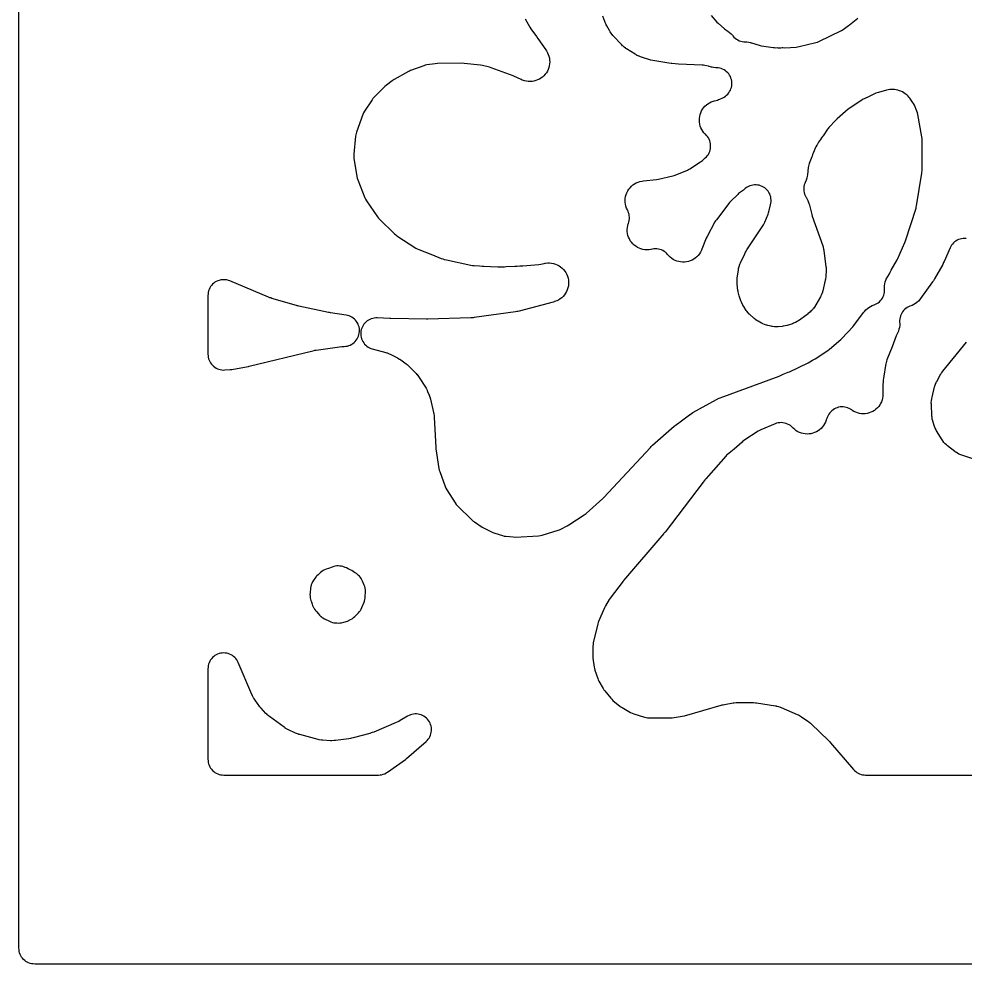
# Model space of a CAD drawing. Header units: millimetres. Extents: x 0 to 300, y 0 to 300.
# Drawn here: x -0.1 to 150, y -0.1 to 149.8 of the extents above; entities that cross this region are included whole.
import ezdxf

# ---------------------------------------------------------------- set-up
doc = ezdxf.new("R2010")
doc.units = ezdxf.units.MM
doc.layers.add('CUT', color=7, linetype='CONTINUOUS')

msp = doc.modelspace()

# ---------------------------------------------------------------- linework, layer by layer
at = {"layer": 'CUT'}
for points in [[(297.5886, -0.15), (2.4114, -0.15), (2.1053, -0.135), (1.8629, -0.099), (1.6252, -0.0395), (1.3944, 0.0431), (1.1729, 0.1479), (0.9627, 0.2738), (0.7659, 0.4198), (0.5844, 0.5844), (0.4198, 0.7659), (0.2738, 0.9627), (0.1479, 1.1729), (0.0431, 1.3944), (-0.0395, 1.6252), (-0.099, 1.8629), (-0.135, 2.1053), (-0.15, 2.4114), (-0.15, 297.2861)], [(80.1995, 149.8892), (80.9447, 148.5179), (81.1037, 148.2632), (81.9708, 147.0433), (82.0252, 146.9597), (82.1918, 146.7325), (83.4545, 144.9561), (83.5559, 144.8058), (83.5734, 144.7785), (83.7394, 144.4895), (83.8646, 144.2124), (83.9625, 143.9246), (84.0321, 143.6286), (84.0729, 143.3273), (84.0843, 143.0234), (84.0664, 142.7199), (84.0192, 142.4195), (83.9432, 142.1251), (83.8392, 141.8394), (83.708, 141.5651), (83.551, 141.3047), (83.3696, 141.0607), (83.1654, 140.8354), (82.9404, 140.6308), (82.6968, 140.449), (82.4367, 140.2915), (82.1626, 140.1598), (81.8771, 140.0552), (81.5828, 139.9787), (81.2826, 139.931), (80.9791, 139.9125), (80.6752, 139.9234), (80.3738, 139.9636), (80.0777, 140.0326), (79.762, 140.1394), (79.7318, 140.1512), (79.5647, 140.2216), (78.4129, 140.7396), (78.3846, 140.7522), (78.3794, 140.7544), (78.2584, 140.8034), (74.8, 142.0975), (74.5327, 142.1808), (73.4272, 142.4583), (73.0784, 142.52), (70.5131, 142.7883), (70.2361, 142.8018), (66.2629, 142.7747), (65.8998, 142.7457), (64.5753, 142.5419), (64.333, 142.4922), (64.0968, 142.4189), (62.01, 141.6557), (61.8283, 141.581), (61.653, 141.4923), (59.3883, 140.2321), (59.1036, 140.0472), (58.1762, 139.3513), (57.9065, 139.1171), (56.2065, 137.4125), (56.0346, 137.2214), (55.8832, 137.0136), (54.6996, 135.2004), (54.5564, 134.9506), (54.4428, 134.686), (53.4222, 131.8707), (53.359, 131.6704), (53.3128, 131.4656), (53.284, 131.2575), (53.0068, 128.3706), (52.9956, 128.1661), (53.0012, 127.9614), (53.0235, 127.7578), (53.463, 124.8517), (53.5235, 124.566), (53.6169, 124.2893), (54.7573, 121.4661), (54.873, 121.2194), (55.0148, 120.9867), (56.7705, 118.4313), (56.9216, 118.2333), (57.0916, 118.0514), (59.4729, 115.7446), (59.6534, 115.5858), (59.8484, 115.445), (62.8532, 113.489), (63.0696, 113.3631), (63.2975, 113.2595), (65.4577, 112.405), (66.8711, 111.8307), (67.105, 111.7489), (67.3459, 111.6907), (67.6979, 111.6239), (71.556, 110.7518), (71.8142, 110.7075), (72.0756, 110.6905), (72.9345, 110.6797), (73.3386, 110.6233), (73.6176, 110.6002), (74.7079, 110.5714), (75.8456, 110.4946), (76.1361, 110.4919), (76.7112, 110.5201), (76.9152, 110.5245), (77.1796, 110.543), (78.5282, 110.609), (78.6875, 110.607), (78.9197, 110.6148), (79.3409, 110.6488), (79.5303, 110.658), (79.7639, 110.6805), (79.8008, 110.6858), (82.3385, 110.8901), (82.6514, 110.9354), (83.2028, 111.0511), (83.3866, 111.0849), (83.4196, 111.0902), (83.7611, 111.1269), (84.0745, 111.1293), (84.3866, 111.1004), (84.6942, 111.0407), (84.9943, 110.9506), (85.284, 110.8311), (85.5604, 110.6833), (85.8206, 110.5088), (86.0623, 110.3092), (86.2828, 110.0866), (86.4801, 109.8431), (86.6522, 109.5812), (86.7974, 109.3035), (86.9142, 109.0127), (87.0014, 108.7117), (87.0583, 108.4036), (87.0843, 108.0913), (87.079, 107.7779), (87.0425, 107.4667), (86.9753, 107.1606), (86.8779, 106.8628), (86.7514, 106.5761), (86.597, 106.3034), (86.4162, 106.0474), (86.2108, 105.8107), (85.9829, 105.5957), (85.7347, 105.4044), (85.4686, 105.2387), (85.1875, 105.1003), (84.8657, 104.9801), (84.8339, 104.97), (84.6544, 104.9178), (79.2477, 103.4917), (79.0323, 103.4416), (78.8852, 103.4119), (78.6672, 103.3747), (72.1182, 102.4521), (71.9123, 102.4289), (71.7721, 102.417), (71.5651, 102.4052), (64.7531, 102.2049), (64.6691, 102.2033), (64.6119, 102.2029), (64.5279, 102.2033), (58.8613, 102.2908), (58.7976, 102.2923), (58.7543, 102.2938), (58.6906, 102.2964), (56.7222, 102.3937), (56.4789, 102.3939), (56.2368, 102.3705), (55.998, 102.3236), (55.765, 102.2537), (55.5399, 102.1615), (55.3247, 102.0479), (55.1217, 101.9139), (54.9326, 101.7607), (54.7593, 101.59), (54.6035, 101.4032), (54.4665, 101.2021), (54.3497, 100.9887), (54.2542, 100.7649), (54.181, 100.5329), (54.1306, 100.2949), (54.1036, 100.0531), (54.1002, 99.8098), (54.1205, 99.5674), (54.1642, 99.3281), (54.231, 99.0941), (54.3203, 98.8678), (54.4311, 98.6512), (54.5624, 98.4464), (54.713, 98.2554), (54.8815, 98.0799), (55.0662, 97.9215), (55.2655, 97.7819), (55.4774, 97.6624), (55.6999, 97.564), (55.9309, 97.4876), (58.0709, 96.8944), (58.2372, 96.8442), (58.2667, 96.8345), (58.5914, 96.7111), (58.6199, 96.6988), (58.7776, 96.6259), (59.8, 96.1248), (59.9513, 96.0463), (59.9781, 96.0317), (60.2692, 95.8545), (60.2945, 95.8375), (60.4337, 95.7392), (61.3094, 95.0905), (61.4261, 95.0005), (61.4466, 94.984), (61.6689, 94.7905), (61.6881, 94.7724), (61.7934, 94.6693), (62.8713, 93.571), (63.0009, 93.432), (63.0234, 93.4066), (63.2608, 93.1099), (63.2806, 93.0824), (63.3877, 92.9253), (64.3585, 91.4215), (64.4517, 91.2694), (64.4677, 91.2418), (64.6317, 90.9253), (64.645, 90.8963), (64.7155, 90.7326), (64.9603, 90.1251), (65.0115, 89.9907), (65.0202, 89.9664), (65.1069, 89.6922), (65.1137, 89.6673), (65.1491, 89.5279), (65.6537, 87.3688), (65.688, 87.2058), (65.6935, 87.1765), (65.7402, 86.8468), (65.743, 86.8172), (65.7554, 86.6511), (66.0043, 81.8565), (66.0303, 81.6041), (66.5122, 78.4883), (66.5612, 78.2492), (66.6333, 78.0161), (67.505, 75.6186), (67.614, 75.3637), (67.7506, 75.1224), (69.0936, 73.0303), (69.259, 72.802), (69.449, 72.5938), (71.7741, 70.319), (71.9441, 70.1672), (72.1272, 70.0315), (73.3863, 69.1846), (73.6965, 69.0068), (75.0415, 68.3588), (75.3757, 68.2265), (76.5973, 67.8418), (76.8578, 67.7749), (77.124, 67.7364), (78.2919, 67.6312), (78.6581, 67.6252), (82.3079, 67.8328), (82.6037, 67.8674), (82.8932, 67.9369), (85.4421, 68.7119), (85.6418, 68.782), (85.8348, 68.8687), (86.865, 69.3849), (87.1228, 69.534), (89.5528, 71.139), (89.8437, 71.3635), (92.4886, 73.7345), (92.6504, 73.8933), (100.0597, 81.8582), (100.1891, 81.9907), (100.2793, 82.0785), (100.4152, 82.2044), (103.8188, 85.206), (104.0158, 85.3457), (104.7625, 85.9321), (106.2651, 87.022), (106.3001, 87.0445), (106.3471, 87.0747), (106.3768, 87.0937), (106.8006, 87.3659), (110.5573, 89.4579), (110.6848, 89.5257), (110.7078, 89.5374), (110.9702, 89.6581), (110.9941, 89.668), (111.1286, 89.7206), (120.4852, 93.1791), (120.6868, 93.2638), (121.1099, 93.4638), (121.9464, 93.7752), (122.149, 93.8609), (125.1087, 95.2702), (125.3669, 95.4124), (125.7704, 95.6667), (125.915, 95.7351), (126.2338, 95.9154), (128.226, 97.2441), (128.4629, 97.4233), (130.2692, 98.9667), (130.4665, 99.1548), (132.1817, 100.9789), (132.3646, 101.1971), (133.9062, 103.2648), (134.0191, 103.4087), (134.0399, 103.4339), (134.266, 103.6824), (134.4934, 103.8881), (134.7398, 104.0705), (135.0028, 104.2282), (135.2799, 104.3594), (135.562, 104.4608), (135.7915, 104.5564), (136.0104, 104.6743), (136.2165, 104.8134), (136.4077, 104.9723), (136.5823, 105.1494), (136.7383, 105.3429), (136.8744, 105.551), (136.9892, 105.7716), (137.0814, 106.0025), (137.1503, 106.2414), (137.1951, 106.486), (137.2154, 106.7338), (137.2109, 106.9824), (137.196, 107.2031), (137.2053, 107.5105), (137.2446, 107.8155), (137.3135, 108.1153), (137.4113, 108.4068), (137.4741, 108.5468), (137.9866, 109.4068), (138.1141, 109.6504), (138.258, 109.9664), (139.2042, 111.6213), (139.3134, 111.8354), (140.445, 114.3475), (140.5464, 114.6118), (142.2124, 119.8138), (142.2628, 119.9942), (142.2996, 120.1779), (143.1335, 125.3456), (143.1568, 125.5365), (143.1654, 125.7285), (143.1957, 130.6543), (143.1862, 130.8883), (143.1548, 131.1204), (142.5011, 134.687), (142.4403, 134.9424), (142.353, 135.1901), (141.9574, 136.1485), (141.8301, 136.4121), (141.6728, 136.659), (141.2345, 137.2655), (141.0994, 137.4362), (140.9499, 137.5946), (140.7873, 137.7393), (140.498, 137.975), (140.2812, 138.1331), (140.0488, 138.267), (139.8033, 138.3752), (139.5733, 138.4622), (139.3155, 138.544), (139.0503, 138.5976), (138.781, 138.6221), (138.2888, 138.6403), (138.0339, 138.6366), (137.7806, 138.6071), (137.5317, 138.5519), (136.2438, 138.1964), (136.0456, 138.1327), (135.8534, 138.0528), (134.6473, 137.491), (134.5558, 137.4525), (134.334, 137.3459), (134.3287, 137.3427), (134.0011, 137.1901), (133.8327, 137.1038), (133.6714, 137.005), (131.6949, 135.6895), (131.458, 135.5107), (129.6887, 134.0021), (129.4657, 133.7866), (128.4014, 132.6224), (128.2809, 132.4804), (128.1714, 132.3298), (127.4854, 131.3088), (127.398, 131.2048), (127.2204, 130.9657), (127.0725, 130.7071), (127.0713, 130.7047), (126.7634, 130.2855), (126.633, 130.0891), (126.5216, 129.8813), (126.5104, 129.8577), (126.4702, 129.7979), (126.3317, 129.5654), (126.219, 129.3193), (126.0543, 128.9007), (125.886, 128.5477), (125.7905, 128.3186), (125.7181, 128.0811), (125.6942, 127.9859), (125.264, 126.8928), (125.1932, 126.687), (125.1405, 126.4758), (125.1064, 126.2608), (124.9738, 125.0994), (124.9484, 124.917), (124.9431, 124.8846), (124.8719, 124.5538), (124.7777, 124.2598), (124.619, 123.8929), (124.6205, 123.8923), (124.56, 123.7522), (124.4849, 123.517), (124.4333, 123.2756), (124.4058, 123.0303), (124.4026, 122.7835), (124.4238, 122.5376), (124.4691, 122.295), (124.5381, 122.058), (124.6301, 121.8289), (124.7443, 121.6101), (124.7917, 121.5378), (124.8283, 121.4381), (124.929, 121.2274), (125.0319, 121.0355), (125.1625, 120.7211), (125.1754, 120.6851), (125.2245, 120.5385), (125.2292, 120.5236), (125.24, 120.4896), (125.3712, 120.0902), (125.679, 118.7948), (125.7518, 118.5464), (127.4006, 113.8392), (127.4593, 113.657), (127.469, 113.6242), (127.558, 113.2519), (127.5643, 113.2182), (127.5944, 113.0291), (127.9228, 110.5678), (127.9413, 110.4012), (127.9439, 110.3713), (127.9584, 110.0364), (127.9583, 110.0064), (127.9543, 109.8387), (127.9221, 109.1416), (127.9095, 108.9629), (127.9065, 108.931), (127.8559, 108.5764), (127.8498, 108.5449), (127.8119, 108.3698), (127.4035, 106.6823), (127.36, 106.5185), (127.3515, 106.4894), (127.2512, 106.1945), (127.1247, 105.9098), (127.1112, 105.8827), (127.0321, 105.7329), (126.3358, 104.4839), (126.2216, 104.2927), (126.2003, 104.2593), (125.9391, 103.899), (125.9139, 103.8683), (125.7677, 103.7004), (125.5442, 103.4586), (125.4019, 103.3128), (125.3758, 103.2875), (125.0686, 103.0202), (125.0399, 102.9979), (124.8758, 102.8772), (123.5454, 101.9526), (123.3991, 101.8559), (123.3726, 101.8393), (123.0919, 101.6809), (122.7977, 101.5494), (122.7685, 101.538), (122.6038, 101.4778), (121.9102, 101.2427), (121.7608, 101.1955), (121.7338, 101.1876), (121.4542, 101.1183), (121.1698, 101.0725), (121.142, 101.0692), (120.986, 101.054), (120.3244, 101.0036), (120.1418, 100.9942), (120.1092, 100.9933), (119.7733, 101.0005), (119.4397, 101.0404), (119.4074, 101.0458), (119.228, 101.0807), (118.6984, 101.1972), (118.5274, 101.239), (118.497, 101.2472), (118.1889, 101.3461), (117.8914, 101.4733), (117.8631, 101.4871), (117.7066, 101.5675), (117.1622, 101.8636), (117.0286, 101.9399), (117.0049, 101.954), (116.7684, 102.1091), (116.5454, 102.283), (116.5244, 102.3008), (116.4091, 102.4026), (115.8833, 102.887), (115.7716, 102.9942), (115.752, 103.0138), (115.5592, 103.2233), (115.3843, 103.448), (115.3682, 103.4706), (115.2809, 103.5985), (114.8686, 104.2296), (114.7506, 104.4227), (114.7306, 104.4577), (114.5307, 104.8634), (114.5151, 104.9005), (114.4338, 105.1117), (114.1599, 105.893), (114.0965, 106.0911), (114.0862, 106.1268), (113.9929, 106.532), (113.9866, 106.5685), (113.9569, 106.7745), (113.8436, 107.753), (113.829, 107.9069), (113.827, 107.9345), (113.8176, 108.2185), (113.8317, 108.5022), (113.8342, 108.5298), (113.8514, 108.6834), (114.0274, 110.0086), (114.0577, 110.1991), (114.064, 110.233), (114.1465, 110.5778), (114.264, 110.9123), (114.2771, 110.9442), (114.3549, 111.1207), (115.0435, 112.5806), (115.1634, 112.8135), (115.2503, 112.9685), (115.3862, 113.1925), (117.9873, 117.1583), (118.1061, 117.3593), (118.2056, 117.5705), (118.7451, 118.8695), (118.813, 119.0531), (118.8664, 119.2414), (119.1382, 120.367), (119.139, 120.3702), (119.1913, 120.6131), (119.2192, 120.8601), (119.2224, 121.1086), (119.2009, 121.3562), (119.1549, 121.6004), (119.0849, 121.8389), (118.9916, 122.0692), (118.8759, 122.2892), (118.7389, 122.4965), (118.582, 122.6892), (118.4067, 122.8655), (118.2149, 123.0234), (118.0082, 123.1615), (117.7889, 123.2784), (117.5591, 123.3729), (117.321, 123.4442), (117.077, 123.4915), (116.8295, 123.5143), (116.581, 123.5124), (116.3339, 123.4859), (116.0907, 123.435), (115.8537, 123.3601), (115.6253, 123.2621), (115.4078, 123.1419), (115.3287, 123.0929), (115.1222, 122.9503), (114.9311, 122.7877), (114.8324, 122.6947), (114.2246, 122.2618), (114.0687, 122.1412), (113.9227, 122.0087), (112.7479, 120.8544), (112.5963, 120.6916), (112.4598, 120.516), (111.721, 119.4729), (110.5376, 117.9743), (110.4143, 117.804), (110.3058, 117.6239), (109.0476, 115.3219), (108.9161, 115.0412), (108.2391, 113.3271), (108.1672, 113.1575), (108.1537, 113.1275), (107.999, 112.8264), (107.8317, 112.5668), (107.6397, 112.3249), (107.4249, 112.103), (107.1893, 111.9033), (106.9353, 111.7276), (106.6653, 111.5776), (106.3819, 111.4549), (106.0878, 111.3606), (105.7859, 111.2956), (105.4791, 111.2604), (105.1703, 111.2556), (104.8625, 111.2811), (104.5587, 111.3366), (104.2618, 111.4217), (103.9747, 111.5355), (103.7001, 111.6769), (103.4407, 111.8445), (103.1991, 112.0368), (102.9774, 112.2519), (102.7935, 112.4692), (102.6269, 112.6477), (102.4436, 112.8091), (102.2454, 112.9519), (102.0343, 113.0746), (101.8122, 113.1761), (101.5813, 113.2555), (101.3437, 113.312), (101.1018, 113.345), (100.8577, 113.3543), (100.614, 113.3397), (100.3728, 113.3014), (100.1589, 113.2566), (100.1267, 113.2507), (99.7891, 113.2059), (99.4786, 113.1956), (99.1686, 113.216), (98.8621, 113.2669), (98.5622, 113.3478), (98.2716, 113.4579), (97.9934, 113.5961), (97.7302, 113.7611), (97.4845, 113.9513), (97.2588, 114.1647), (97.0552, 114.3994), (96.8758, 114.6531), (96.7223, 114.9232), (96.5962, 115.2071), (96.4988, 115.5021), (96.4309, 115.8053), (96.3933, 116.1137), (96.3863, 116.4243), (96.41, 116.7341), (96.4641, 117.04), (96.5481, 117.3391), (96.5651, 117.3824), (96.6444, 117.6197), (96.6996, 117.8636), (96.7302, 118.1119), (96.7358, 118.362), (96.7164, 118.6114), (96.6721, 118.8576), (96.6035, 119.0982), (96.5112, 119.3307), (96.4058, 119.5341), (96.271, 119.8292), (96.1698, 120.1262), (96.0987, 120.4319), (96.0584, 120.7431), (96.0493, 121.0568), (96.0715, 121.3698), (96.1248, 121.6791), (96.2087, 121.9815), (96.3223, 122.274), (96.4645, 122.5538), (96.6338, 122.818), (96.8287, 123.064), (97.0471, 123.2893), (97.2869, 123.4918), (97.5456, 123.6693), (97.8208, 123.8202), (98.1097, 123.9429), (98.4093, 124.0362), (98.7463, 124.1052), (98.7793, 124.1103), (98.965, 124.134), (101.0486, 124.3476), (101.3716, 124.4023), (103.6277, 124.9384), (103.8208, 124.9926), (104.0089, 125.062), (105.9254, 125.8583), (106.1272, 125.9529), (106.3197, 126.0651), (108.0317, 127.1675), (108.185, 127.2745), (108.3298, 127.3927), (108.779, 127.788), (108.9574, 127.9615), (109.1177, 128.1519), (109.2582, 128.3573), (109.3777, 128.5756), (109.4748, 128.8047), (109.5487, 129.0424), (109.5985, 129.2862), (109.6239, 129.5337), (109.6246, 129.7826), (109.6005, 130.0303), (109.5519, 130.2743), (109.4793, 130.5124), (109.3834, 130.742), (109.2651, 130.9609), (109.1256, 131.1671), (108.9664, 131.3583), (108.7889, 131.5327), (108.7716, 131.5481), (108.5628, 131.7741), (108.3771, 132.0194), (108.2162, 132.2816), (108.0817, 132.5583), (107.9749, 132.8468), (107.8968, 133.1444), (107.8482, 133.4481), (107.8295, 133.7552), (107.8409, 134.0627), (107.8822, 134.3675), (107.9532, 134.6669), (108.053, 134.9578), (108.1808, 135.2377), (108.3354, 135.5037), (108.5151, 135.7533), (108.7185, 135.9842), (108.9434, 136.1941), (109.1877, 136.381), (109.4492, 136.5432), (109.7252, 136.679), (110.0408, 136.7976), (110.0721, 136.8077), (110.2481, 136.8594), (110.6896, 136.9776), (110.8897, 137.0403), (111.0839, 137.1195), (111.538, 137.3275), (111.7586, 137.442), (111.9666, 137.5779), (112.1602, 137.7338), (112.3373, 137.9082), (112.4963, 138.0992), (112.6355, 138.3052), (112.7535, 138.5239), (112.8493, 138.7532), (112.9218, 138.9909), (112.9703, 139.2347), (112.9944, 139.482), (112.9939, 139.7306), (112.9686, 139.9778), (112.9189, 140.2213), (112.8453, 140.4587), (112.7485, 140.6876), (112.6294, 140.9058), (112.4893, 141.111), (112.3295, 141.3014), (112.1516, 141.4749), (111.9573, 141.6299), (111.7486, 141.7648), (111.5275, 141.8784), (111.2962, 141.9694), (111.0571, 142.037), (110.8124, 142.0806), (110.5646, 142.0996), (110.4357, 142.1031), (110.1012, 142.1451), (110.0689, 142.1507), (109.889, 142.1868), (109.7718, 142.2134), (109.6141, 142.2578), (109.3687, 142.3138), (109.2794, 142.3248), (108.7059, 142.4547), (108.4871, 142.4941), (108.2657, 142.5139), (104.5257, 142.6812), (103.4661, 142.7588), (103.3624, 142.7687), (102.9999, 142.8149), (100.112, 143.2896), (98.4846, 143.8415), (98.2805, 143.9175), (98.2445, 143.932), (97.8512, 144.1187), (97.8172, 144.1374), (97.6293, 144.2475), (96.2947, 145.0831), (96.1574, 145.1734), (96.1332, 145.19), (95.8922, 145.3721), (95.668, 145.5746), (95.6471, 145.5952), (95.5327, 145.7131), (94.1243, 147.2294), (93.9786, 147.396), (93.9535, 147.4264), (93.6927, 147.7837), (93.6714, 147.8169), (93.5572, 148.0065), (93.1238, 148.7771), (93.045, 148.9248), (93.0315, 148.9515), (92.8941, 149.2566), (92.8831, 149.2845), (92.8247, 149.4413), (92.5391, 150.2651)], [(109.6851, 150.3957), (110.6314, 149.3485), (110.8323, 149.1501), (111.8473, 148.2546), (112.0141, 148.1197), (112.1919, 147.9996), (112.3346, 147.9119), (112.3621, 147.8941), (112.6355, 147.6969), (112.8663, 147.4935), (113.076, 147.2686), (113.1477, 147.1748), (113.3149, 146.9781), (113.5015, 146.7996), (113.7054, 146.6414), (113.9246, 146.505), (114.1567, 146.392), (114.3993, 146.3035), (114.6496, 146.2404), (114.9051, 146.2036), (115.1631, 146.1933), (115.3826, 146.1958), (115.6774, 146.1708), (115.9109, 146.1052), (115.9527, 146.0913), (116.0775, 146.0491), (116.1295, 146.0321), (117.302, 145.6641), (117.4978, 145.6113), (117.6972, 145.5745), (119.5588, 145.3086), (119.7671, 145.2877), (119.9764, 145.2843), (120.1331, 145.2883), (120.2955, 145.2711), (120.5413, 145.2571), (120.7872, 145.2674), (120.9882, 145.2958), (121.0931, 145.2885), (121.4053, 145.2862), (123.2004, 145.3853), (123.4323, 145.409), (123.661, 145.4542), (126.3121, 146.1079), (126.5636, 146.1841), (126.8056, 146.2863), (130.4018, 148.0326), (130.6319, 148.1597), (130.8474, 148.3103), (131.4976, 148.8175), (131.6633, 148.9194), (131.9427, 149.119), (132.9898, 149.9814)], [(150.1769, 114.9862), (149.9334, 115.0011), (149.6895, 114.9922), (149.4477, 114.9595), (149.2102, 114.9035), (148.9793, 114.8245), (148.7572, 114.7234), (148.546, 114.6012), (148.3478, 114.4589), (148.1643, 114.298), (147.9975, 114.12), (147.8487, 113.9265), (147.7196, 113.7195), (147.6112, 113.5008), (146.6667, 111.3355), (146.5879, 111.1664), (146.5315, 111.0529), (146.4444, 110.888), (145.1599, 108.596), (145.0468, 108.4073), (144.9662, 108.2814), (144.8421, 108.0996), (142.9427, 105.4848), (142.8313, 105.3391), (142.8108, 105.3135), (142.587, 105.0615), (142.3613, 104.8525), (142.1163, 104.6666), (141.8544, 104.5056), (141.5779, 104.3708), (141.24, 104.2454), (141.0142, 104.1486), (140.799, 104.0302), (140.5965, 103.8912), (140.4085, 103.7331), (140.237, 103.5572), (140.0836, 103.3654), (139.9497, 103.1594), (139.8367, 102.9413), (139.7457, 102.7132), (139.6775, 102.4772), (139.6328, 102.2356), (139.612, 101.9909), (139.6153, 101.7453), (139.6307, 101.4988), (139.62, 101.1924), (139.5795, 100.8885), (139.5097, 100.59), (139.411, 100.2997), (139.2725, 99.9935), (139.2551, 99.9597), (139.2032, 99.8633), (139.0617, 99.5507), (138.4045, 97.7858), (137.6875, 96.0145), (137.6018, 95.7658), (137.5426, 95.5094), (137.53, 95.4375), (137.4959, 95.3458), (137.4151, 95.0867), (137.3629, 94.8203), (137.1329, 93.179), (137.0165, 92.5171), (136.98, 92.1638), (136.9768, 92.0657), (136.9614, 91.9554), (136.9393, 91.7115), (136.9412, 91.4666), (136.9518, 91.28), (136.9332, 90.6943), (136.9319, 90.6156), (136.9319, 90.6136), (136.9322, 90.5733), (136.9325, 90.5518), (136.9341, 90.4952), (136.9402, 90.3372), (136.9406, 90.3048), (136.9293, 89.972), (136.8897, 89.6709), (136.8213, 89.3749), (136.7246, 89.0869), (136.6006, 88.8096), (136.5144, 88.658), (136.4731, 88.5885), (136.2892, 88.3385), (136.0817, 88.1079), (135.8524, 87.8989), (135.6036, 87.7135), (135.3378, 87.5535), (135.0575, 87.4205), (134.7654, 87.3157), (134.4645, 87.2402), (134.1576, 87.1948), (133.8477, 87.1798), (133.5378, 87.1954), (133.231, 87.2415), (132.9302, 87.3176), (132.6384, 87.423), (132.3584, 87.5566), (132.0929, 87.7172), (132.003, 87.7844), (131.8026, 87.9199), (131.59, 88.0353), (131.3672, 88.1297), (131.1363, 88.2021), (130.8996, 88.2518), (130.6591, 88.2784), (130.4172, 88.2816), (130.1761, 88.2614), (129.9381, 88.218), (129.7054, 88.1519), (129.4801, 88.0635), (129.2645, 87.9538), (129.0605, 87.8237), (128.87, 87.6746), (128.6948, 87.5077), (128.5366, 87.3247), (128.3968, 87.1272), (128.2768, 86.9171), (128.1214, 86.6118), (128.0381, 86.4308), (127.9696, 86.2438), (127.9485, 86.1782), (127.8304, 85.8644), (127.6957, 85.5908), (127.535, 85.3312), (127.3499, 85.0885), (127.1421, 84.8649), (126.9137, 84.6624), (126.6667, 84.4831), (126.4034, 84.3285), (126.1264, 84.2002), (125.8383, 84.0994), (125.5418, 84.027), (125.2396, 83.9836), (124.9347, 83.9698), (124.6298, 83.9856), (124.328, 84.0308), (124.0319, 84.1052), (123.7444, 84.2078), (123.4683, 84.3379), (123.206, 84.4941), (122.9601, 84.675), (122.733, 84.8789), (122.6514, 84.9679), (122.47, 85.1465), (122.2713, 85.3057), (122.0575, 85.4439), (121.8308, 85.5597), (121.5935, 85.6518), (121.348, 85.7192), (121.097, 85.7614), (120.8429, 85.7778), (120.5885, 85.7683), (120.3364, 85.733), (120.0892, 85.6722), (119.8495, 85.5866), (117.5783, 84.6427), (117.3659, 84.5424), (117.1639, 84.4227), (114.91, 82.9401), (114.7534, 82.8283), (114.6059, 82.7047), (113.3393, 81.5577), (112.3162, 80.7327), (112.1555, 80.5913), (112.0074, 80.4367), (109.2721, 77.3235), (108.9026, 76.91), (108.8786, 76.8828), (108.8744, 76.8779), (108.7931, 76.7783), (108.7618, 76.7426), (108.6209, 76.5669), (108.4302, 76.3058), (102.3793, 68.407), (102.3156, 68.3262), (102.2714, 68.2717), (102.2055, 68.1926), (95.8159, 60.7381), (95.7979, 60.7168), (95.7946, 60.7129), (95.7213, 60.6211), (93.6686, 57.9236), (93.5095, 57.6878), (92.9151, 56.6887), (92.7614, 56.385), (91.8523, 54.2373), (91.7798, 54.044), (91.7234, 53.8454), (91.0034, 50.8405), (90.954, 50.5688), (90.9348, 50.2933), (90.9138, 48.8053), (90.9185, 48.613), (90.9379, 48.4217), (91.1417, 46.9734), (91.1864, 46.7381), (91.2534, 46.5082), (91.7146, 45.168), (91.7977, 44.9578), (91.8996, 44.7559), (92.5691, 43.5657), (92.6846, 43.3798), (92.8161, 43.2046), (93.7657, 42.0484), (93.9294, 41.8678), (94.1099, 41.704), (95.2168, 40.7938), (95.3894, 40.664), (95.5725, 40.5496), (96.9263, 39.7827), (97.1714, 39.6611), (97.4283, 39.567), (99.1419, 39.0437), (99.3806, 38.9834), (99.624, 38.947), (99.8698, 38.9347), (103.1741, 38.9316), (103.5148, 38.9546), (105.1281, 39.1751), (105.4859, 39.251), (111.2749, 40.9296), (111.4768, 40.9821), (111.6148, 41.0139), (111.8193, 41.0551), (113.1834, 41.2906), (113.3416, 41.3144), (113.37, 41.3181), (113.6888, 41.3455), (113.7174, 41.3467), (113.8774, 41.3501), (116.2647, 41.3507), (116.4079, 41.348), (116.4335, 41.3471), (116.719, 41.3253), (116.7445, 41.3223), (116.8865, 41.3033), (119.9067, 40.839), (120.065, 40.8112), (120.0933, 40.8056), (120.3804, 40.7359), (120.6606, 40.6418), (120.6874, 40.6315), (120.8362, 40.5706), (123.3546, 39.4768), (123.5174, 39.4014), (123.5462, 39.3872), (123.8602, 39.2134), (123.8875, 39.1966), (124.0379, 39.0986), (125.0652, 38.3939), (125.1907, 38.304), (125.2128, 38.2874), (125.452, 38.0926), (125.4727, 38.0743), (125.5861, 37.9696), (128.3276, 35.3333), (128.4553, 35.2045), (128.5398, 35.1149), (128.6611, 34.98), (132.3061, 30.7238), (132.4704, 30.5496), (132.6507, 30.3919), (132.8452, 30.2521), (133.0522, 30.1316), (133.2698, 30.0315), (133.4959, 29.9526), (133.7286, 29.8958), (133.9657, 29.8615), (134.2049, 29.85), (155.5792, 29.85)], [(151.397, 79.996), (149.4878, 80.6068), (149.3301, 80.6612), (149.3021, 80.6715), (149.0195, 80.7905), (148.7724, 80.9216), (148.5153, 81.0888), (148.491, 81.1061), (148.3576, 81.2062), (147.2068, 82.1096), (147.0799, 82.2137), (147.0577, 82.2328), (146.8375, 82.4392), (146.6539, 82.6443), (146.4731, 82.8858), (146.4566, 82.91), (146.367, 83.0476), (145.4806, 84.4769), (145.4019, 84.6098), (145.3883, 84.6339), (145.2589, 84.8869), (145.1509, 85.1496), (145.1414, 85.1756), (145.0915, 85.3219), (144.9177, 85.8686), (144.8726, 86.0216), (144.8652, 86.0491), (144.8004, 86.3351), (144.7601, 86.6255), (144.7574, 86.6539), (144.7456, 86.813), (144.6463, 88.6973), (144.6412, 88.8814), (144.6411, 88.9143), (144.6565, 89.2525), (144.705, 89.5875), (144.7113, 89.6198), (144.7511, 89.7997), (145.1552, 91.4362), (145.1967, 91.5901), (145.2047, 91.6175), (145.2988, 91.895), (145.4162, 92.1634), (145.4287, 92.1891), (145.5017, 92.3307), (146.0316, 93.3073), (146.1176, 93.4574), (146.1336, 93.4839), (146.3258, 93.7714), (146.3441, 93.7963), (146.45, 93.9331), (150.2159, 98.5745)]]:
    msp.add_lwpolyline(points, dxfattribs=at)
for points in [[(52.4379, 98.0979), (52.6568, 98.2114), (52.8634, 98.3459), (53.0558, 98.5001), (53.232, 98.6725), (53.3904, 98.8614), (53.5295, 99.065), (53.6478, 99.2813), (53.7442, 99.5083), (53.8178, 99.7436), (53.8678, 99.985), (53.8939, 100.2301), (53.8956, 100.4767), (53.8731, 100.7222), (53.8265, 100.9643), (53.7563, 101.2006), (53.6631, 101.4289), (53.5479, 101.6469), (53.4118, 101.8525), (53.2561, 102.0436), (53.0823, 102.2185), (52.8922, 102.3755), (52.6875, 102.5129), (52.4703, 102.6295), (52.2426, 102.7242), (52.0068, 102.796), (51.765, 102.8441), (49.2734, 103.2141), (49.1615, 103.2324), (49.0856, 103.246), (48.9743, 103.2678), (44.2677, 104.2605), (44.1257, 104.2934), (44.0296, 104.3176), (43.8889, 104.356), (40.0024, 105.4974), (39.8028, 105.5621), (39.6686, 105.6099), (39.473, 105.6856), (33.3179, 108.2703), (33.0868, 108.3543), (32.8485, 108.4151), (32.6053, 108.4522), (32.3597, 108.4653), (32.114, 108.4541), (31.8706, 108.4189), (31.6319, 108.3599), (31.4, 108.2778), (31.1774, 108.1732), (30.9661, 108.0473), (30.7683, 107.9013), (30.5857, 107.7365), (30.4202, 107.5546), (30.2734, 107.3572), (30.1466, 107.1465), (30.0412, 106.9242), (29.9582, 106.6927), (29.8983, 106.4542), (29.8621, 106.2109), (29.85, 105.9653), (29.85, 96.6268), (29.8616, 96.3859), (29.8965, 96.1471), (29.9541, 95.9128), (30.0341, 95.6852), (30.1357, 95.4663), (30.2578, 95.2583), (30.3995, 95.063), (30.5593, 94.8823), (30.7358, 94.7178), (30.9274, 94.5711), (31.1322, 94.4435), (31.3483, 94.3363), (31.5738, 94.2504), (31.8065, 94.1866), (32.0442, 94.1456), (32.2848, 94.1277), (32.526, 94.133), (33.3851, 94.1937), (33.6582, 94.2282), (36.2448, 94.7005), (36.2722, 94.7057), (36.2772, 94.7067), (36.392, 94.7318), (46.5055, 97.1939), (46.6968, 97.2352), (46.8274, 97.2599), (47.0206, 97.2912), (51.1095, 97.8441), (51.2958, 97.8646), (51.3291, 97.8674), (51.4839, 97.8727), (51.7296, 97.8934), (51.9721, 97.9381), (52.2089, 98.0065)], [(46.1417, 57.7407), (46.1835, 57.5642), (46.2607, 57.3502), (46.3797, 56.9597), (46.4595, 56.7364), (46.5602, 56.5216), (46.5966, 56.4599), (46.6361, 56.3823), (46.7682, 56.1759), (46.9198, 55.9834), (47.0978, 55.7788), (47.3859, 55.4194), (47.5665, 55.2175), (47.7679, 55.0363), (47.8074, 55.0078), (47.9041, 54.925), (48.1044, 54.785), (48.3174, 54.6652), (49.1336, 54.2573), (49.363, 54.1567), (49.6013, 54.0795), (49.8461, 54.0266), (50.095, 53.9985), (50.1296, 53.998), (50.2762, 53.9827), (50.5289, 53.9691), (50.7817, 53.9811), (51.032, 54.0187), (51.3967, 54.0924), (51.6032, 54.1434), (51.8047, 54.2118), (51.9996, 54.297), (52.4769, 54.5304), (52.7193, 54.6661), (52.9451, 54.8279), (53.1515, 55.0137), (53.7385, 55.6041), (53.9031, 55.7867), (54.0489, 55.9846), (54.1745, 56.1959), (54.2788, 56.4185), (54.6238, 57.2601), (54.6994, 57.471), (54.7558, 57.6878), (54.7925, 57.9088), (54.8094, 58.1321), (54.8348, 58.9654), (54.8287, 59.2306), (54.7947, 59.4936), (54.733, 59.7515), (54.6443, 60.0015), (54.3951, 60.6006), (54.2933, 60.8158), (54.1716, 61.0203), (54.0309, 61.2123), (53.8726, 61.3901), (53.739, 61.5265), (53.5776, 61.6773), (53.4036, 61.8133), (53.2267, 61.9278), (53.1175, 62.0196), (52.8943, 62.1695), (52.6563, 62.2945), (52.4107, 62.4071), (52.1052, 62.5864), (51.8584, 62.7133), (51.5992, 62.8121), (51.2559, 62.9215), (51.0206, 62.984), (50.7803, 63.0234), (50.5374, 63.0392), (50.294, 63.0313), (50.0526, 62.9998), (49.8154, 62.9449), (49.5847, 62.8672), (48.971, 62.6268), (48.5903, 62.4999), (48.3549, 62.4079), (48.13, 62.2927), (47.9179, 62.1553), (47.7207, 61.9972), (47.3242, 61.645), (47.1473, 61.4715), (46.9885, 61.2813), (46.9443, 61.2162), (46.9362, 61.2079), (46.7871, 61.0213), (46.6564, 60.8214), (46.4642, 60.4942), (46.3439, 60.2626), (46.2485, 60.0196), (46.1788, 59.7681), (46.1358, 59.5107), (46.0494, 58.7512), (46.0335, 58.4961), (46.0438, 58.2407), (46.08, 57.9876)], [(34.1009, 48.51), (33.9183, 48.6724), (33.7207, 48.8162), (33.5101, 48.94), (33.2883, 49.0427), (33.0577, 49.1232), (32.8202, 49.1809), (32.5783, 49.215), (32.3341, 49.2254), (32.0902, 49.2119), (31.8487, 49.1747), (31.612, 49.1141), (31.3823, 49.0306), (31.1619, 48.9251), (30.9528, 48.7986), (30.7571, 48.6523), (30.5766, 48.4876), (30.4131, 48.3061), (30.268, 48.1095), (30.1429, 47.8996), (30.0388, 47.6785), (29.9568, 47.4483), (29.8977, 47.2113), (29.8619, 46.9695), (29.85, 46.7255), (29.85, 32.35), (29.862, 32.105), (29.898, 31.8623), (29.9576, 31.6243), (30.0403, 31.3933), (30.1452, 31.1715), (30.2713, 30.9611), (30.4175, 30.764), (30.5822, 30.5822), (30.764, 30.4175), (30.9611, 30.2713), (31.1715, 30.1452), (31.3933, 30.0403), (31.6243, 29.9576), (31.8623, 29.898), (32.105, 29.862), (32.35, 29.85), (56.8989, 29.85), (57.157, 29.8634), (57.4124, 29.9033), (57.6623, 29.9694), (57.904, 30.0609), (58.135, 30.177), (58.3527, 30.3162), (61.1794, 32.3368), (61.3619, 32.4805), (64.4565, 35.1597), (64.6352, 35.3305), (64.7961, 35.5182), (64.9377, 35.7208), (65.0586, 35.9364), (65.1576, 36.1629), (65.2337, 36.3981), (65.2863, 36.6396), (65.3147, 36.8852), (65.3188, 37.1323), (65.2984, 37.3787), (65.2538, 37.6218), (65.1854, 37.8594), (65.0939, 38.089), (64.9802, 38.3085), (64.8453, 38.5156), (64.6906, 38.7085), (64.5177, 38.8851), (64.3282, 39.0438), (64.1239, 39.1829), (63.9068, 39.3013), (63.6792, 39.3976), (63.4431, 39.4709), (63.201, 39.5206), (62.9551, 39.5461), (62.7079, 39.5473), (62.4618, 39.524), (62.2192, 39.4765), (61.9825, 39.4053), (61.754, 39.311), (61.5359, 39.1947), (60.3544, 38.4873), (60.1219, 38.359), (59.9612, 38.2777), (59.7202, 38.1662), (56.1636, 36.6715), (55.9311, 36.5828), (55.7715, 36.5278), (55.5337, 36.4547), (52.9028, 35.7403), (52.6515, 35.6813), (52.4798, 35.6472), (52.2251, 35.6056), (50.0649, 35.3288), (49.886, 35.3102), (49.854, 35.3076), (49.4945, 35.2963), (49.4624, 35.2968), (49.2826, 35.3041), (48.0823, 35.3816), (47.9045, 35.3973), (47.8728, 35.4009), (47.5205, 35.4576), (47.4893, 35.4642), (47.3156, 35.5051), (44.4218, 36.259), (44.2592, 36.3053), (44.2303, 36.3142), (43.9121, 36.4285), (43.8842, 36.44), (43.7293, 36.5079), (42.6386, 37.015), (42.4735, 37.0968), (42.4443, 37.1121), (42.1271, 37.2995), (42.0996, 37.3176), (41.9482, 37.4228), (39.6309, 39.1191), (39.4897, 39.2277), (39.4649, 39.2477), (39.1989, 39.4843), (39.1761, 39.5065), (39.0518, 39.6341), (38.279, 40.4654), (38.1029, 40.669), (37.9885, 40.8113), (37.8275, 41.027), (37.2157, 41.9111), (37.1122, 42.0691), (37.0944, 42.0978), (36.9118, 42.4283), (36.897, 42.4586), (36.8185, 42.6304), (34.6489, 47.7078), (34.542, 47.9275), (34.4142, 48.1358), (34.2667, 48.3306)]]:
    msp.add_lwpolyline(points, close=True, dxfattribs=at)

doc.saveas('drawing.dxf')
